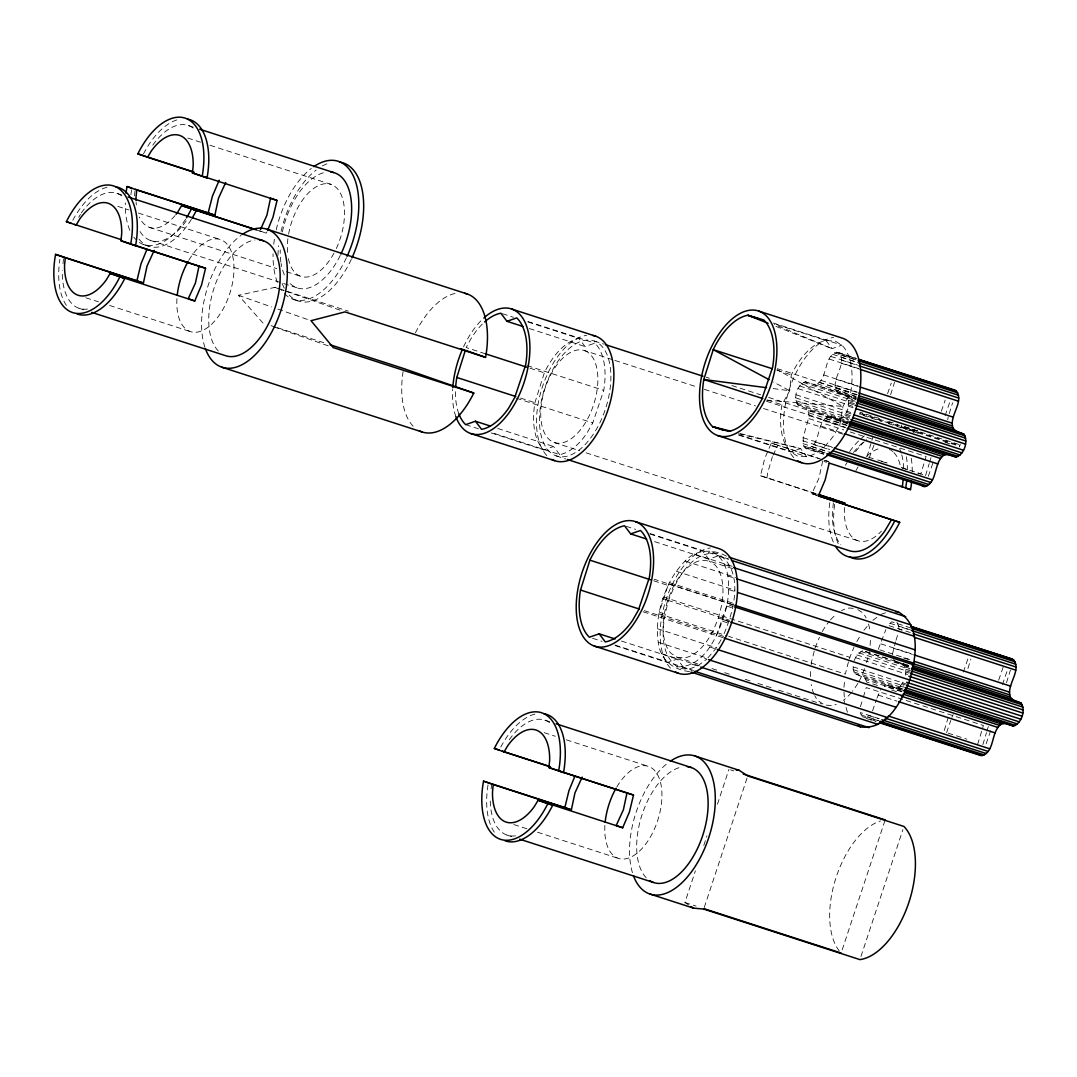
<?xml version="1.0" encoding="UTF-8"?>
<svg xmlns="http://www.w3.org/2000/svg" width="1077" height="1077" viewBox="0 0 1077 1077"><rect width="100%" height="100%" fill="white"/><g stroke="black" fill="none" stroke-linecap="round" stroke-linejoin="round"><path stroke-width="0.75" stroke-dasharray="5 3.75" d="M773.326 323.033L841.864 345.205L832.09 348.625L825.938 340.52A60.5 32.054 -72.1 0 0 791.326 374.89L789.697 390.736L781.915 404.75A60.5 32.054 -72.1 0 0 790.787 451.963L797.33 456.015L806.713 456.661A60.5 32.054 -72.1 0 0 833.867 435.283L839.777 424.971L842.954 406.446L850.736 392.418A60.5 32.054 -72.1 0 0 841.864 345.205L835.321 341.153L825.938 340.52L773.34 323.504M62.991 263.744L63.691 257.093M134.463 195.92L134.988 190.925M491.125 788.876L491.637 783.881M689.468 671.55C672.856 669.934 660.174 659.272 658.343 642.834C655.395 623.704 659.663 603.995 667.659 586.561C671.671 577.285 677.595 568.818 684.609 561.548C695.486 549.001 713.432 548.503 727.46 556.688M712.018 551.693C730.879 561.184 729.789 586.602 727.177 604.48C721.267 628.429 706.175 670.675 674.027 666.555M643.144 611.79L722.384 637.476C733.558 613.23 745.54 571.106 717.874 553.578C691.474 549.808 676.41 579.682 668.602 600.441C662.436 622.102 656.768 654.924 679.883 668.454L688.365 669.234L697.559 666.044L706.849 659.111L700.992 657.212M816.433 493.993L760.524 475.738L764.576 458.91L771.334 443.037L819.085 458.479M767.012 478.013L767.524 473.207L772.411 456.675M848.609 422.292L807.373 409.004L797.653 404.723C793.089 397.251 797.034 384.947 805.246 381.756L856.538 398.113M823.676 454.265L806.256 448.638L803.657 445.945L803.119 437.706L809.271 415.641L807.373 409.004M822.666 460.969L819.058 477.946L811.856 493.67L817.053 495.487M856.215 399.311L838.431 392.89L835.914 390.305C831.175 377.785 848.77 362.787 838.108 352.327C823.34 354.064 828.59 376.762 817.335 383.802L813.795 384.287M833.396 502.757L832.359 512.733A60.5 32.054 -72.1 0 0 840.854 544.774M806.256 448.638C821.024 446.901 815.787 424.203 827.042 417.162L830.569 416.678L839.118 419.209C847.33 416.018 851.274 403.713 846.71 396.242M844.678 507.55L844.381 510.404A48.398 25.646 -72.1 0 0 881.376 531.149M859.917 414.416L860.133 412.222L882.305 419.397M843.951 687.341L844.651 680.677M902.755 690.222L864.669 677.971L854.963 673.69L853.172 669.625L853.307 663.728M901.651 425.132L900.709 428M888.404 423.624L918.493 433.358L918.519 431.931L859.944 412.989M905.676 675.158L905.811 669.261L904.02 665.196L895.741 661.857L893.223 659.259M959.284 446.955L960.24 444.074M892.402 654.277L895.512 641.838M947.679 419.801L948.218 416.839M732.723 568.669L708.949 560.969L701.827 560.323A50.713 26.871 -72.1 0 0 672.627 588.096L667.646 600.252L664.388 613.015A50.713 26.871 -72.1 0 0 671.065 653.335L677.096 657.28L700.871 664.967M677.096 657.28L684.205 657.926A50.713 26.871 -72.1 0 0 713.405 630.153L718.399 617.996L721.657 605.22A50.713 26.871 -72.1 0 0 714.966 564.913L708.949 560.969M814.252 651.1L811.802 660.713A50.713 26.871 -72.1 0 0 810.9 667.04M848.447 661.884L845.337 674.094L728.658 636.345M913.161 432.671L913.969 429.508M866.622 662.53L869.072 652.918M866.985 456.661L871.508 441.732M871.953 440.237L872.855 437.249M925.56 475.617L929.182 463.662M929.626 462.168L930.986 457.685M944.273 730.448L948.339 717.013M982.87 744.57L986.492 732.629M986.936 731.135L988.296 726.652M860.429 706.66L862.865 698.717M863.35 697.129L866.271 687.584L902.688 699.363M977.579 744.557L983.422 725.481L904.263 699.875M890.612 394.747L894.543 382.187M949.2 413.703L952.62 402.717M967.94 668.454L970.875 659.043M1006.497 682.656L1010.428 670.109M559.703 454.615L553.551 446.497L543.777 449.917A60.5 32.054 -72.1 0 1 534.906 402.704L544.316 372.844A60.5 32.054 -72.1 0 1 578.928 338.461L585.08 346.579L594.854 343.159A60.5 32.054 -72.1 0 1 603.739 390.372L592.767 422.924L586.857 433.237A60.5 32.054 -72.1 0 1 559.703 454.615L491.152 432.442M896.024 640.236L898.555 632.226M667.659 586.561L659.286 612.14L665.142 614.038M688.62 904.922L684.918 902.499L695.405 870.808M703.793 845.445L706.943 835.927M717.43 804.223L728.954 769.355M704.25 907.494L747.236 777.513M842.187 949.86L885.173 819.893M860.981 956.43L902.916 829.627M716.474 635.511L727.177 604.48L733.033 606.364M887.556 393.738L891.258 383.035M873.972 445.124L869.166 458.088M941.352 411.226L945.202 400.105M945.081 415.735L950.358 400.456M928.32 476.303L933.597 461.023M878.24 649.337L885.9 629.574M872.532 710.901L876.382 699.781M876.934 698.192L880.73 689.549M963.336 672.075L968.613 656.782M946.575 732.629L950.803 720.405M998.662 680.179L1003.602 665.882M1002.377 684.703L1007.143 670.944M986.155 743.736L990.907 729.977M773.003 455.234L777.836 445.313L822.465 459.744M815.06 647.95L819.422 637.315M849.228 658.868L853.994 647.223M854.115 660.578L856.915 654.924L862.556 650.71M864.589 668.682L860.833 677.837A50.713 26.871 -72.1 0 1 858.584 682.064M951.853 717.349L953.199 714.657M78.756 217.244L80.452 214.39M256.663 230.061L266.207 233.157L267.029 231.784M707.939 657.832L715.586 648.892L721.536 638.903M845.405 465.291L847.101 462.437M855.932 470.568L858.113 466.906M856.834 641.555L861.075 634.42M901.759 691.757L884.338 686.116L887.879 685.645L896.427 688.176L900.251 686.076L903.63 681.31L906.807 682.333M863.862 630.287L868.237 625.185M910.752 627.931L891.756 621.792L888.027 625.347L910.186 632.509M878.307 720.675L867.227 717.094L870.956 713.539M872.841 620.365L878.159 616.394M654.587 541.637L708.774 559.165L718.561 555.745M683.397 667.202L677.258 659.084L667.484 662.503L614.886 645.486M880.811 614.415L886.936 612.288M263.03 323.06L238.407 295.313L274.823 287.384L348.315 311.145M766.649 400.119L842.954 406.446L777.029 369.613M853.267 608.37L849.255 608.007A50.713 26.871 -72.1 0 0 841.541 610.672M826.274 705.125L831.619 705.61A50.713 26.871 -72.1 0 0 836.223 704.398M773.178 388.568L789.697 390.736L773.515 382.039M738.418 433.735L800.561 448.544L806.713 456.661L739.764 435M740.357 433.573L800.561 448.544L790.787 451.963L738.189 434.946M865.41 651.558L871.105 653.241M733.195 604.776L654.116 579.238M188.475 125.578L193.254 127.126M187.761 138.058L200.51 142.191M210.069 145.274L331.124 184.436A48.398 25.646 -72.1 0 1 335.391 250.443M838.108 352.327L855.528 357.968M836.358 352.166L856.929 358.829M839.602 353.296L855.434 358.426M834.446 352.825L856.605 360.001M840.72 355.02L856.552 360.135M832.521 354.266L857.857 362.464M841.393 357.362L857.225 362.478M830.717 356.379L857.629 365.09M841.568 360.176L857.4 365.291M829.142 359.031L859.217 368.765M841.245 363.259L858.665 368.899M823.649 374.917L858.477 386.185M836.183 379.292L858.342 386.468M820.943 380.369L857.346 392.149M835.092 385.324L857.265 392.486M777.419 368.697L850.736 392.418M819.193 382.416L857.184 394.707M835.267 388.03L857.44 395.205M776.988 370.259L791.326 374.89M817.335 383.802L856.915 396.605M835.914 390.305L856.498 396.955M805.246 381.756L855.919 398.14M838.431 392.89L855.852 398.53M803.348 382.416L855.596 399.311M847.828 397.952L855.744 400.509M801.423 383.843L855.246 401.263M848.501 400.294L854.842 402.34M799.619 385.956L855.03 403.888M848.689 403.108L853.442 404.642M798.044 388.609L853.455 406.541M848.366 406.191L853.119 407.739M888.633 421.444L898.137 424.513M904.465 426.559L918.721 431.177M904.747 426.896L918.991 431.514M920.579 432.025L960.159 444.828M901.382 426.64L959.957 445.582M859.863 413.73L918.439 432.685M901.086 427.367L959.661 446.309M863.081 415.439L882.076 421.578M945.041 442.337L951.368 444.384M795.997 394.761L851.409 412.693M846.334 412.356L852.661 414.403M795.674 397.857L851.086 415.776M844.758 414.995L851.086 417.055M795.863 400.671L849.686 418.078M842.941 417.122L849.282 419.168M796.536 403.013L848.784 419.909M797.653 404.723L849.901 421.619M830.569 416.678L847.989 422.319M594.167 341.005L603.766 344.101M706.202 377.246L709.406 378.269M731.808 385.526L760.618 394.842M768.628 397.426L848.649 423.315M808.45 410.66L848.03 423.463M827.042 417.162L847.612 423.813M527.905 321.511L594.854 343.159M502.42 313.717L513.581 317.325M527.932 321.969L578.928 338.461M809.096 412.935L847.087 425.227M825.184 418.549L847.343 425.711M767.564 400.119L781.915 404.75M766.461 401.263L839.777 424.971M809.271 415.641L845.687 427.421M823.434 420.595L845.593 427.757M117.003 193.402L121.782 194.95M808.962 418.63L843.789 429.898M850.13 431.944L926.112 456.527L920.768 474.015L914.481 472.036M529.292 328.525L585.08 346.579M820.714 426.048L842.887 433.223M584.515 350.59A48.398 25.646 -72.1 0 1 582.684 426.842A48.398 25.646 -72.1 0 1 540.748 412.181A48.398 25.646 -72.1 0 1 584.515 350.59L613.271 359.893M614.873 360.418L697.977 387.289M704.371 389.362L755.502 405.908M763.499 408.493L843.399 434.341M117.81 206.38L128.89 209.961M138.368 213.031L220.597 239.632M877.661 459.919L887.152 462.989M901.409 467.593L925.156 475.28M868.574 457.173L874.901 459.233M881.228 461.279L887.569 463.325M901.812 467.93L908.153 469.976M803.119 437.706L831.619 446.928M815.222 441.933L832.642 447.574M149.407 227.382L276.843 268.604M286.401 271.7L300.739 276.331M802.796 440.789L829.707 449.499M813.647 444.586L829.478 449.701M802.984 443.603L828.307 451.802M811.843 446.699L827.674 451.815M803.657 445.945L825.817 453.121M809.917 448.14L827.338 453.767M804.775 447.655L823.851 453.915M150.484 240.454L296.929 287.815M825.453 460.539L828.644 461.575M824.053 460.256L828.846 461.804M527.218 365.615L603.739 390.372M485.337 353.768L466.22 347.575A60.5 32.054 -72.1 0 1 482.334 324.069M529.978 368.199L544.316 372.844M143.712 244.614L148.586 246.189M293.132 299.312L298.019 300.887M520.554 398.073L534.906 402.704M760.524 475.738L817.82 494.276M811.856 493.67L816.635 495.218M516.26 398.18L592.767 422.924M271.014 325.644L275.806 327.193M277.408 327.704L326.937 343.725M554.116 442.485L579.695 450.751M586.076 452.825L857.75 540.708M497.762 428.458L553.551 446.497M85.837 297.764L98.492 301.856M109.558 305.437L190.212 331.528M465.681 424.648L478.43 428.781M491.179 432.9L543.777 449.917M556.176 455.867L565.788 458.977M79.025 308.278L85.379 310.338M650.01 533.573L728.564 559.003M626.127 526.303L635.686 529.399M650.037 534.03L702.635 551.047L708.774 559.165M719.194 556.378L728.254 559.313M694.328 554.09L732.158 566.327M724.606 564.671L730.462 566.569M889.831 623.233L910.415 629.883M896.899 622.264L898.689 626.329L909.782 629.91M902.041 630.153L898.878 629.13L898.689 626.329M685.039 561.036L735.658 577.407M727.85 575.993L733.706 577.891M676.302 571.241L734.904 590.209M728.725 589.563L734.581 591.461M880.959 643.871L912.623 654.116M893.493 648.26L912.488 654.399M879.828 649.848L909.903 659.582M903.482 657.872L909.823 659.918M669.517 582.67L732.912 603.174M668.696 584.044L733.693 605.072M653.672 580.786L668.023 585.43M726.76 606.109L732.616 608.007M874.268 654.264L888.512 658.882M894.852 660.928L909.096 665.532M865.72 651.733L908.476 665.559M895.741 661.857L908.409 665.949M904.02 665.196L910.348 667.242M860.658 651.37L909.728 667.242M905.138 666.919L909.89 668.454M858.732 652.81L909.392 669.194M905.811 669.261L910.563 670.796M856.915 654.924L910.752 672.331M905.999 672.075L909.163 673.098M855.34 657.576L907.588 674.471M663.392 596.995L849.861 657.307M662.745 598.543L668.602 600.441M667.646 600.252L729.466 620.258M718.399 617.996L729.492 621.577M723.286 619.706L729.142 621.591M722.654 621.254L728.51 623.152M852.984 666.811L906.821 684.232M902.055 683.962L905.232 684.985M853.172 669.625L903.832 686.009M900.251 686.076L903.415 687.099M853.846 671.967L902.916 687.84M898.326 687.516L903.078 689.051M854.963 673.69L902.459 689.051M887.879 685.645L902.122 690.249M864.669 677.971L865.76 679.627L902.163 691.407M658.868 613.769L727.056 635.834M877.486 685.47L866.406 681.889L865.76 679.627M891.743 690.088L898.07 692.134M644.261 610.646L723.69 636.399M878.024 695.015L897.02 701.154M657.307 628.685L715.909 647.64M709.73 646.994L715.586 648.892M948.137 733.141L966.877 739.199M658.182 642.255L707.199 658.114M879.29 718.709L860.281 712.557L862.085 716.622L863.566 717.592M869.152 715.667L878.644 718.736M860.954 714.913L878.374 720.54M862.085 716.622L877.917 721.738M711.964 668.561L718.305 670.608M724.646 672.654L730.987 674.714M745.257 679.318L751.598 681.378M757.939 683.424L772.209 688.041M778.55 690.088L821.347 703.941M866.729 718.615L876.234 721.698M661.44 653.577L699.256 665.815M621.469 641.044L677.258 659.084M691.703 664.146L697.559 666.044M614.859 645.029L693.467 670.486M592.565 638.271L602.124 641.367M682.508 667.336L691.555 670.271M730.556 769.88L733.747 770.903M544.962 720.203L551.33 722.263M544.181 732.67L555.247 736.251M566.327 739.832L648.556 766.42M513.796 824.565L528.026 829.155M537.517 832.225L618.158 858.315M506.971 835.065L513.339 837.125M684.918 902.499L696.079 906.107M259.719 230.882L266.207 233.157M771.334 443.037L777.836 445.313M823.959 461.427L826.557 462.329M274.823 287.384L284.18 290.655M285.742 291.194L341.88 310.809M238.407 295.313L271.566 306.905M277.879 309.112L311.051 320.69M273.948 326.87L328.525 345.946M775.925 326.371L832.09 348.625L774.39 324.406M857.857 609.636L862.394 612.598A50.713 26.871 -72.1 0 1 866.15 617.942M823.03 703.995L818.493 701.033A50.713 26.871 -72.1 0 1 814.724 695.675M846.051 707.427L847.437 712.274M843.978 692.013L844.651 702.581M793.816 457.617A65.535 34.72 -72.1 0 1 789.401 389.026A65.535 34.72 -72.1 0 1 833.571 337.424M188.852 260.176A48.398 25.646 -72.1 0 1 232.094 253.903A48.398 25.646 -72.1 0 1 208.709 326.708A48.398 25.646 -72.1 0 1 177.072 296.848M81.3 212.963A60.5 32.054 -72.1 0 1 121.984 196.122M87.506 309.059A60.5 32.054 -72.1 0 1 62.304 270.394M66.397 305.41A66.545 35.258 -72.1 0 1 59.895 259.288M72.792 220.273A66.545 35.258 -72.1 0 1 108.171 187.035M218.281 350.954A60.5 32.054 -72.1 0 1 214.188 287.64A60.5 32.054 -72.1 0 1 254.966 239.996M204.953 347.4A72.59 38.462 -72.1 0 1 241.06 235.351M413.178 426.236A72.59 38.462 -72.1 0 1 403.323 370.178M415.412 332.86A72.59 38.462 -72.1 0 1 455.679 293.348M546.82 455.558A65.535 34.72 -72.1 0 1 542.391 386.98A65.535 34.72 -72.1 0 1 586.561 335.378M458.856 413.837A60.5 32.054 -72.1 0 1 455.558 389.08M455.894 416.651A65.535 34.72 -72.1 0 1 452.663 389.322M463.554 346.834A65.535 34.72 -72.1 0 1 482.577 319.182M889.387 449.311A48.398 25.646 -72.1 0 1 892.846 451.573M893.897 452.569A48.398 25.646 -72.1 0 1 900.816 468.253M866.568 456.285A48.398 25.646 -72.1 0 1 879.922 448.436M911.263 458.304A66.545 35.258 -72.1 0 1 912.246 471.511M838.202 543.656A66.545 35.258 -72.1 0 1 835.375 499.876M855.569 451.694A66.545 35.258 -72.1 0 1 864.171 441.853M906.376 456.729A66.545 35.258 -72.1 0 1 907.372 469.922M833.315 542.068A66.545 35.258 -72.1 0 1 830.502 498.288M849.672 451.519A66.545 35.258 -72.1 0 1 864.373 435.97M597.937 426.519A60.5 32.054 -72.1 0 1 540.062 429.683A60.5 32.054 -72.1 0 1 586.346 340.144A60.5 32.054 -72.1 0 1 599.499 423.517M899.645 448.719A60.5 32.054 -72.1 0 1 901.314 453.242M901.786 454.871A60.5 32.054 -72.1 0 1 903.751 468.912M853.442 452.488A60.5 32.054 -72.1 0 1 866.716 439.753M616.798 786.977A48.398 25.646 -72.1 0 1 660.039 780.69A48.398 25.646 -72.1 0 1 636.669 853.496A48.398 25.646 -72.1 0 1 605.032 823.636M509.246 739.751A60.5 32.054 -72.1 0 1 552.151 724.888M515.452 835.846A60.5 32.054 -72.1 0 1 490.237 800.346M494.356 832.198A66.545 35.258 -72.1 0 1 488.11 784.406M500.751 747.061A66.545 35.258 -72.1 0 1 537.531 713.593M646.227 877.742A60.5 32.054 -72.1 0 1 641.73 815.679A60.5 32.054 -72.1 0 1 681.431 767.039M632.441 872.707A72.59 38.462 -72.1 0 1 669.005 762.139M839.293 950.937A72.59 38.462 -72.1 0 1 835.698 878.67A72.59 38.462 -72.1 0 1 880.501 820.943M670.513 668.144A65.535 34.72 -72.1 0 1 666.084 599.566A65.535 34.72 -72.1 0 1 710.268 547.964M868.52 624.014A50.713 26.871 -72.1 0 1 870.054 632.118M870.378 640.411A50.713 26.871 -72.1 0 1 869.341 651.329M857.79 683.424A50.713 26.871 -72.1 0 1 852.446 691.259M851.409 692.538A50.713 26.871 -72.1 0 1 843.251 700.413M813.956 694.073A50.713 26.871 -72.1 0 1 811.237 684.595M810.496 676.598A50.713 26.871 -72.1 0 1 810.752 668.615M822.289 631.553A50.713 26.871 -72.1 0 1 829.478 621.092M830.529 619.854A50.713 26.871 -72.1 0 1 836.317 614.227M288.609 234.099A48.398 25.646 -72.1 0 1 331.124 184.436M333.978 253.149A48.398 25.646 -72.1 0 1 288.057 256.891M287.519 252.422A48.398 25.646 -72.1 0 1 287.909 238.636M175.066 215.521A48.398 25.646 -72.1 0 1 139.337 216.989M136.335 205.007A48.398 25.646 -72.1 0 1 136.092 201.911M185.648 219.143A66.545 35.258 -72.1 0 1 138.233 241.625M135.796 239.444A66.545 35.258 -72.1 0 1 133.885 237.236M129.859 230.33A66.545 35.258 -72.1 0 1 125.322 202.947M191.396 219.345A66.545 35.258 -72.1 0 1 138.771 238.811M130.909 194.789A66.545 35.258 -72.1 0 1 131.623 189.794M143.483 153.93A66.545 35.258 -72.1 0 1 176.776 119.951M152.772 145.139A60.5 32.054 -72.1 0 1 195.664 130.277M186.2 220.893A60.5 32.054 -72.1 0 1 138.65 229.064M340.251 255.464A60.5 32.054 -72.1 0 1 289.753 283.13M284.341 274.837A60.5 32.054 -72.1 0 1 281.097 263.515M280.882 262.115A60.5 32.054 -72.1 0 1 280.222 249.945M282.362 231.999A60.5 32.054 -72.1 0 1 324.958 172.428M346.444 257.713A72.59 38.462 -72.1 0 1 280.976 289.201M277.462 282.389A72.59 38.462 -72.1 0 1 273.073 253.849M273.733 244.21A72.59 38.462 -72.1 0 1 274.662 237.613M276.197 229.872A72.59 38.462 -72.1 0 1 311.28 168.456M351.331 259.288A72.59 38.462 -72.1 0 1 287.559 293.159M284.301 288.151A72.59 38.462 -72.1 0 1 281.811 282.591M277.96 255.437A72.59 38.462 -72.1 0 1 278.62 245.798M281.084 231.447A72.59 38.462 -72.1 0 1 316.153 170.031M322.386 165.925A72.59 38.462 -72.1 0 1 330.343 162.721"/><path stroke-width="1.5" d="M77.113 314.013A66.545 35.258 -72.1 0 0 124.77 278.431L119.884 276.856A66.545 35.258 -72.1 0 1 72.24 312.438A66.545 35.258 -72.1 0 1 55.56 254.374L65.307 257.78L64.566 264.915A48.398 25.646 -72.1 0 0 106.502 279.562L110.137 273.45L194.735 300.981L201.507 285.109L205.559 268.281L120.961 240.75L121.701 233.615A48.398 25.646 -72.1 0 0 79.765 218.968L76.117 225.08L66.384 221.674A66.545 35.258 -72.1 0 1 114.027 186.079A66.545 35.258 -72.1 0 1 130.694 244.142L205.559 268.281M126.036 193.2A66.545 35.258 -72.1 0 1 127.032 186.55L136.779 189.956L136.039 197.078A48.398 25.646 -72.1 0 0 136.039 200.309M154.226 250.349L147.024 266.073L143.416 283.049L136.914 280.774L140.966 263.946L146.916 249.447M202.166 176.318L192.42 172.912L193.173 165.791A48.398 25.646 -72.1 0 0 151.224 151.13L147.589 157.255L137.843 153.849A66.545 35.258 -72.1 0 1 185.5 118.255A66.545 35.258 -72.1 0 1 202.166 176.318L207.053 177.893A66.545 35.258 -72.1 0 0 187.398 119.062M199.057 266.006L195.449 282.982L188.246 298.706L194.735 300.981M225.699 182.511L218.496 198.235L214.888 215.212L208.386 212.95L208.548 211.348L212.438 196.122L219.196 180.249M260.526 229.509L266.921 215.158L270.529 198.181L277.031 200.443L272.979 217.271L267.621 230.33M505.073 840.814A66.545 35.258 -72.1 0 0 552.716 805.219L547.83 803.644A66.545 35.258 -72.1 0 1 500.186 839.225A66.545 35.258 -72.1 0 1 483.519 781.162L493.253 784.568L492.512 791.703A48.398 25.646 -72.1 0 0 534.461 806.35L538.096 800.238L622.694 827.769L629.453 811.896L633.505 795.068L548.907 767.538L549.647 760.402A48.398 25.646 -72.1 0 0 507.711 745.755L504.076 751.867L494.33 748.461A66.545 35.258 -72.1 0 1 541.973 712.88A66.545 35.258 -72.1 0 1 558.653 770.944L633.505 795.068M582.172 777.136L574.97 792.86L571.362 809.837L564.86 807.562L568.912 790.747L574.862 776.234M627.016 792.793L623.395 809.783L616.192 825.507L622.694 827.769M829.155 463.245L825.117 480.073L818.345 495.945L899.699 522.345A66.545 35.258 -72.1 0 1 849.241 556.688M903.078 480.275L902.378 486.925L829.048 463.029M691.071 672.075L860.496 726.881C886.896 730.65 901.961 700.777 909.755 680.018C915.935 658.357 921.602 625.535 898.487 612.005L729.062 557.199M849.565 422.83L956.268 457.106C964.494 453.915 968.438 441.61 963.875 434.139L955.595 430.787L953.078 428.202C948.339 415.682 965.934 400.684 955.259 390.224L858.517 359.341M903.711 690.761L1013.578 726.073C1021.804 722.882 1025.735 710.578 1021.171 703.093L1012.905 699.754L1010.388 697.156C1005.635 684.649 1023.244 669.652 1012.568 659.191L911.25 626.41M455.652 387.451A60.5 32.054 -72.1 0 1 456.796 377.448L465.224 350.725M615.088 638.971L599.149 633.814L589.375 637.234A60.5 32.054 -72.1 0 1 580.503 590.034L589.913 560.161A60.5 32.054 -72.1 0 1 624.525 525.791L630.678 533.896L646.617 539.052M921.925 485.552L923.42 486.535C938.175 484.798 932.938 462.1 944.192 455.059L947.733 454.575M879.397 722.721L980.716 755.489C995.485 753.752 990.248 731.068 1001.502 724.013L1005.029 723.542M256.528 229.845L181.609 205.613L177.974 211.738A48.398 25.646 -72.1 0 1 176.063 214.296M891.568 519.626L884.782 531.055A60.5 32.054 -72.1 0 1 849.066 550.616L567.377 459.489M484.61 321.929A60.5 32.054 -72.1 0 1 500.832 313.205L506.971 321.309L516.745 317.903A60.5 32.054 -72.1 0 1 525.63 365.103L514.658 397.669L508.748 407.981A60.5 32.054 -72.1 0 1 481.594 429.346L475.455 421.242L465.681 424.648A60.5 32.054 -72.1 0 1 458.856 413.837M630.678 533.896L640.452 530.476A60.5 32.054 -72.1 0 1 649.323 577.689L638.365 610.242L632.455 620.567A60.5 32.054 -72.1 0 1 605.301 641.932L599.149 633.814M895.66 611.749L898.487 612.005M1012.568 659.191L911.075 626.76L1014.063 660.161M736.224 770.028L739.132 770.297L747.761 775.925L903.966 826.463A72.59 38.462 -72.1 0 1 908.867 902.432A72.59 38.462 -72.1 0 1 859.931 959.607L703.725 909.069L693.548 908.14L649.619 893.923M766.568 387.707L703.806 379.494L713.23 349.635A60.5 32.054 -72.1 0 1 747.842 315.251L763.755 319.95A60.5 32.054 -72.1 0 1 772.64 367.149L761.668 399.715L755.758 410.027A60.5 32.054 -72.1 0 1 728.604 431.392L712.678 426.694A60.5 32.054 -72.1 0 1 703.806 379.494L762.785 398.571M730.583 431.15L712.678 426.694L723.838 430.315M199.622 129.186L334.92 172.953A60.5 32.054 -72.1 0 1 340.924 254.091M758.8 311.105A65.535 34.72 -72.1 0 1 756.323 414.349A65.535 34.72 -72.1 0 1 699.538 394.505A65.535 34.72 -72.1 0 1 758.8 311.105L842.752 338.272A65.535 34.72 -72.1 0 1 853.549 415.978A65.535 34.72 -72.1 0 1 797.505 460.673M759.002 318.859L747.842 315.251L768.116 323.288M858.598 359.449L956.753 391.193M858.127 360.647L957.87 392.917M858.8 362.989L958.543 395.259M858.988 365.803L958.718 398.073M860.24 369.411L958.409 401.156M859.931 386.98L953.333 417.189M137.843 153.849L193.739 172.01M147.589 157.255L193.82 172.199M192.42 172.912L277.031 200.443M858.84 392.997L952.256 423.221M859.015 395.717L952.431 425.927M772.196 368.711L713.23 349.635L769.099 379.669M858.086 397.467L953.078 428.202M857.44 399.042L955.595 430.787M857.79 399.823L963.875 434.139M857.332 401.034L964.992 435.848M856.417 402.865L965.665 438.191M855.017 405.154L965.84 441.005M856.282 408.762L965.517 444.087M854.249 414.914L963.484 450.253M852.674 417.566L961.909 452.892M267.258 229.293L467.391 294.034M511.79 309.059L595.756 336.226M850.857 419.68L960.105 455.019M127.032 186.55L131.919 188.125M135.163 189.256L208.386 212.95M136.779 189.956L214.888 215.212M850.52 421.619L958.18 456.446M181.609 205.613L255.074 229.549M850.197 422.803L956.268 457.106M605.368 344.627L702.998 376.21M875.049 432.039L882.965 434.596M901.961 440.735L919.368 446.376M878.105 433.196L882.857 434.731M849.201 424.325L944.192 455.059M848.932 426.236L942.335 456.446M847.182 428.269L940.584 458.492M128.15 197.01L263.448 240.777M506.971 321.309L522.91 326.466M844.462 433.735L937.879 463.945M834.231 448.086L932.386 479.83M832.656 450.724L930.811 482.483M829.263 452.327L928.993 484.596M827.338 453.767L927.082 486.037M826.934 454.831L925.17 486.696M911.707 481.325A66.545 35.258 -72.1 0 1 910.509 489.645L905.636 488.056A66.545 35.258 -72.1 0 0 906.632 481.406M485.337 353.768L526.788 367.176M66.384 221.674L71.257 223.249M74.515 224.393L120.759 239.511M464.631 293.281A72.59 38.462 -72.1 0 1 485.579 357.376L344.99 311.899L311.051 320.69L333.197 347.575L473.786 393.051A72.59 38.462 -72.1 0 1 419.168 430.733M717.645 435.539L801.611 462.693M456.796 377.448L515.775 396.524M819.422 494.787L845.122 503.269L818.022 494.505M818.224 495.743L899.699 522.345M55.56 254.374L136.914 280.774M65.307 257.78L143.416 283.049M330.127 344.761L403.619 368.536L473.786 393.051M475.455 421.242L489.793 425.873M470.636 433.493L554.601 460.646M91.747 312.397L225.47 355.652A60.5 32.054 -72.1 0 0 275.9 305.006A60.5 32.054 -72.1 0 0 259.342 239.888M221.66 367.136L421.807 431.877M635.484 521.645A65.535 34.72 -72.1 0 1 633.02 624.889A65.535 34.72 -72.1 0 1 576.235 605.045A65.535 34.72 -72.1 0 1 635.484 521.645L719.449 548.799A65.535 34.72 -72.1 0 1 730.731 625.172A65.535 34.72 -72.1 0 1 675.521 672.008M731.445 560.35L905.676 616.704M733.652 567.606L911.075 624.997M912.273 628.591L1015.18 661.87M911.357 630.422L1015.853 664.226M913.121 633.747L1016.028 667.026M736.91 578.914L914.319 636.305M914.386 637.342L1015.705 670.123M737.785 592.498L915.208 649.889M914.077 654.91L1010.643 686.157M914.561 661.453L1009.553 692.174M734.797 605.287L913.808 663.19M913.161 663.647L1009.728 694.894M589.913 560.161L650.481 579.763M734.622 606.889L913.646 664.792M912.219 665.411L1010.388 697.156M913.161 667.484L1012.905 699.754M911.936 667.767L1021.171 703.093M911.479 668.965L1022.302 704.816M912.152 671.308L1022.975 707.158M910.738 673.61L1023.15 709.972M908.84 676.181L1022.827 713.055M909.621 679.843L1022.019 716.205M730.744 622.116L909.755 680.018M906.807 682.333L1020.794 719.207M906.807 685.497L1019.219 721.859M905.003 687.611L1017.402 723.973M904.667 689.563L1015.49 725.413M904.343 690.734L1013.578 726.073M953.414 707.804L967.483 712.355M916.419 696.011L924.335 698.569M904.922 692.78L1001.502 724.013M903.064 694.167L999.644 725.4M580.503 590.034L639.469 609.111M723.973 637.988L902.997 695.904M901.314 696.213L997.894 727.446M898.608 701.666L995.188 732.912M717.188 649.418L896.212 707.32M888.363 716.017L989.696 748.798M708.451 659.622L887.461 717.538M885.213 718.157L988.121 751.436M881.821 719.759L986.303 753.563M879.896 721.2L984.378 754.99M879.492 722.25L982.48 755.65M700.75 667.08L878.172 724.471M694.759 671.308L868.977 727.662M594.342 646.079L678.295 673.233M695.203 756.081L739.132 770.297M743.305 774L885.173 819.893M556.095 723.798L691.407 767.564M494.33 748.461L499.216 750.05M502.461 751.181L550.212 766.622M504.076 751.867L550.293 766.824M483.519 781.162L564.86 807.562M493.253 784.568L571.362 809.837M519.706 839.185L653.416 882.44M704.048 908.692L841.137 953.037M203.809 176.763L207.053 177.893M192.985 209.463L196.243 210.607A66.545 35.258 -72.1 0 1 192.245 217.944M900.776 486.239L910.509 489.645M460.633 348.652L485.579 357.376M120.961 240.75L130.694 244.142M132.336 244.587L135.581 245.731A66.545 35.258 -72.1 0 0 115.939 186.886M830.502 498.288L833.746 499.432M121.513 277.301L124.77 278.431M110.137 273.45L119.884 276.856M548.907 767.538L558.653 770.944M560.282 771.388L563.527 772.519A66.545 35.258 -72.1 0 0 543.885 713.688M549.472 804.088L552.716 805.219M538.096 800.238L547.83 803.644M979.235 754.519L980.716 755.489M858.1 725.319L860.496 726.881M691.084 906.524L693.548 908.14M242.312 234.476A72.59 38.462 -72.1 0 1 286.67 261.294A72.59 38.462 -72.1 0 1 257.241 352.664A72.59 38.462 -72.1 0 1 205.465 348.84M177.22 295.34A48.398 25.646 -72.1 0 1 188.098 261.482M592.821 335.459A65.535 34.72 -72.1 0 1 607.966 409.893A65.535 34.72 -72.1 0 1 551.828 459.421M483.802 318.038A65.535 34.72 -72.1 0 1 528.524 333.13A65.535 34.72 -72.1 0 1 504.319 418.684A65.535 34.72 -72.1 0 1 455.894 416.651M452.757 387.733A65.535 34.72 -72.1 0 1 462.302 349.648M894.812 520.77A66.545 35.258 -72.1 0 1 835.59 546.429M687.288 766.676A60.5 32.054 -72.1 0 1 702.675 835.577A60.5 32.054 -72.1 0 1 649.619 880.569M670.257 761.264A72.59 38.462 -72.1 0 1 714.63 788.095A72.59 38.462 -72.1 0 1 685.187 879.451A72.59 38.462 -72.1 0 1 633.411 875.628M605.166 822.141A48.398 25.646 -72.1 0 1 616.044 788.27M313.77 166.639A72.59 38.462 -72.1 0 1 354.872 179.617A72.59 38.462 -72.1 0 1 347.104 256.299M339.403 162.062A72.59 38.462 -72.1 0 1 351.977 257.874M330.814 172.064A60.5 32.054 -72.1 0 1 333.587 172.549M191.356 209.019A66.545 35.258 -72.1 0 1 186.509 217.769"/></g></svg>
